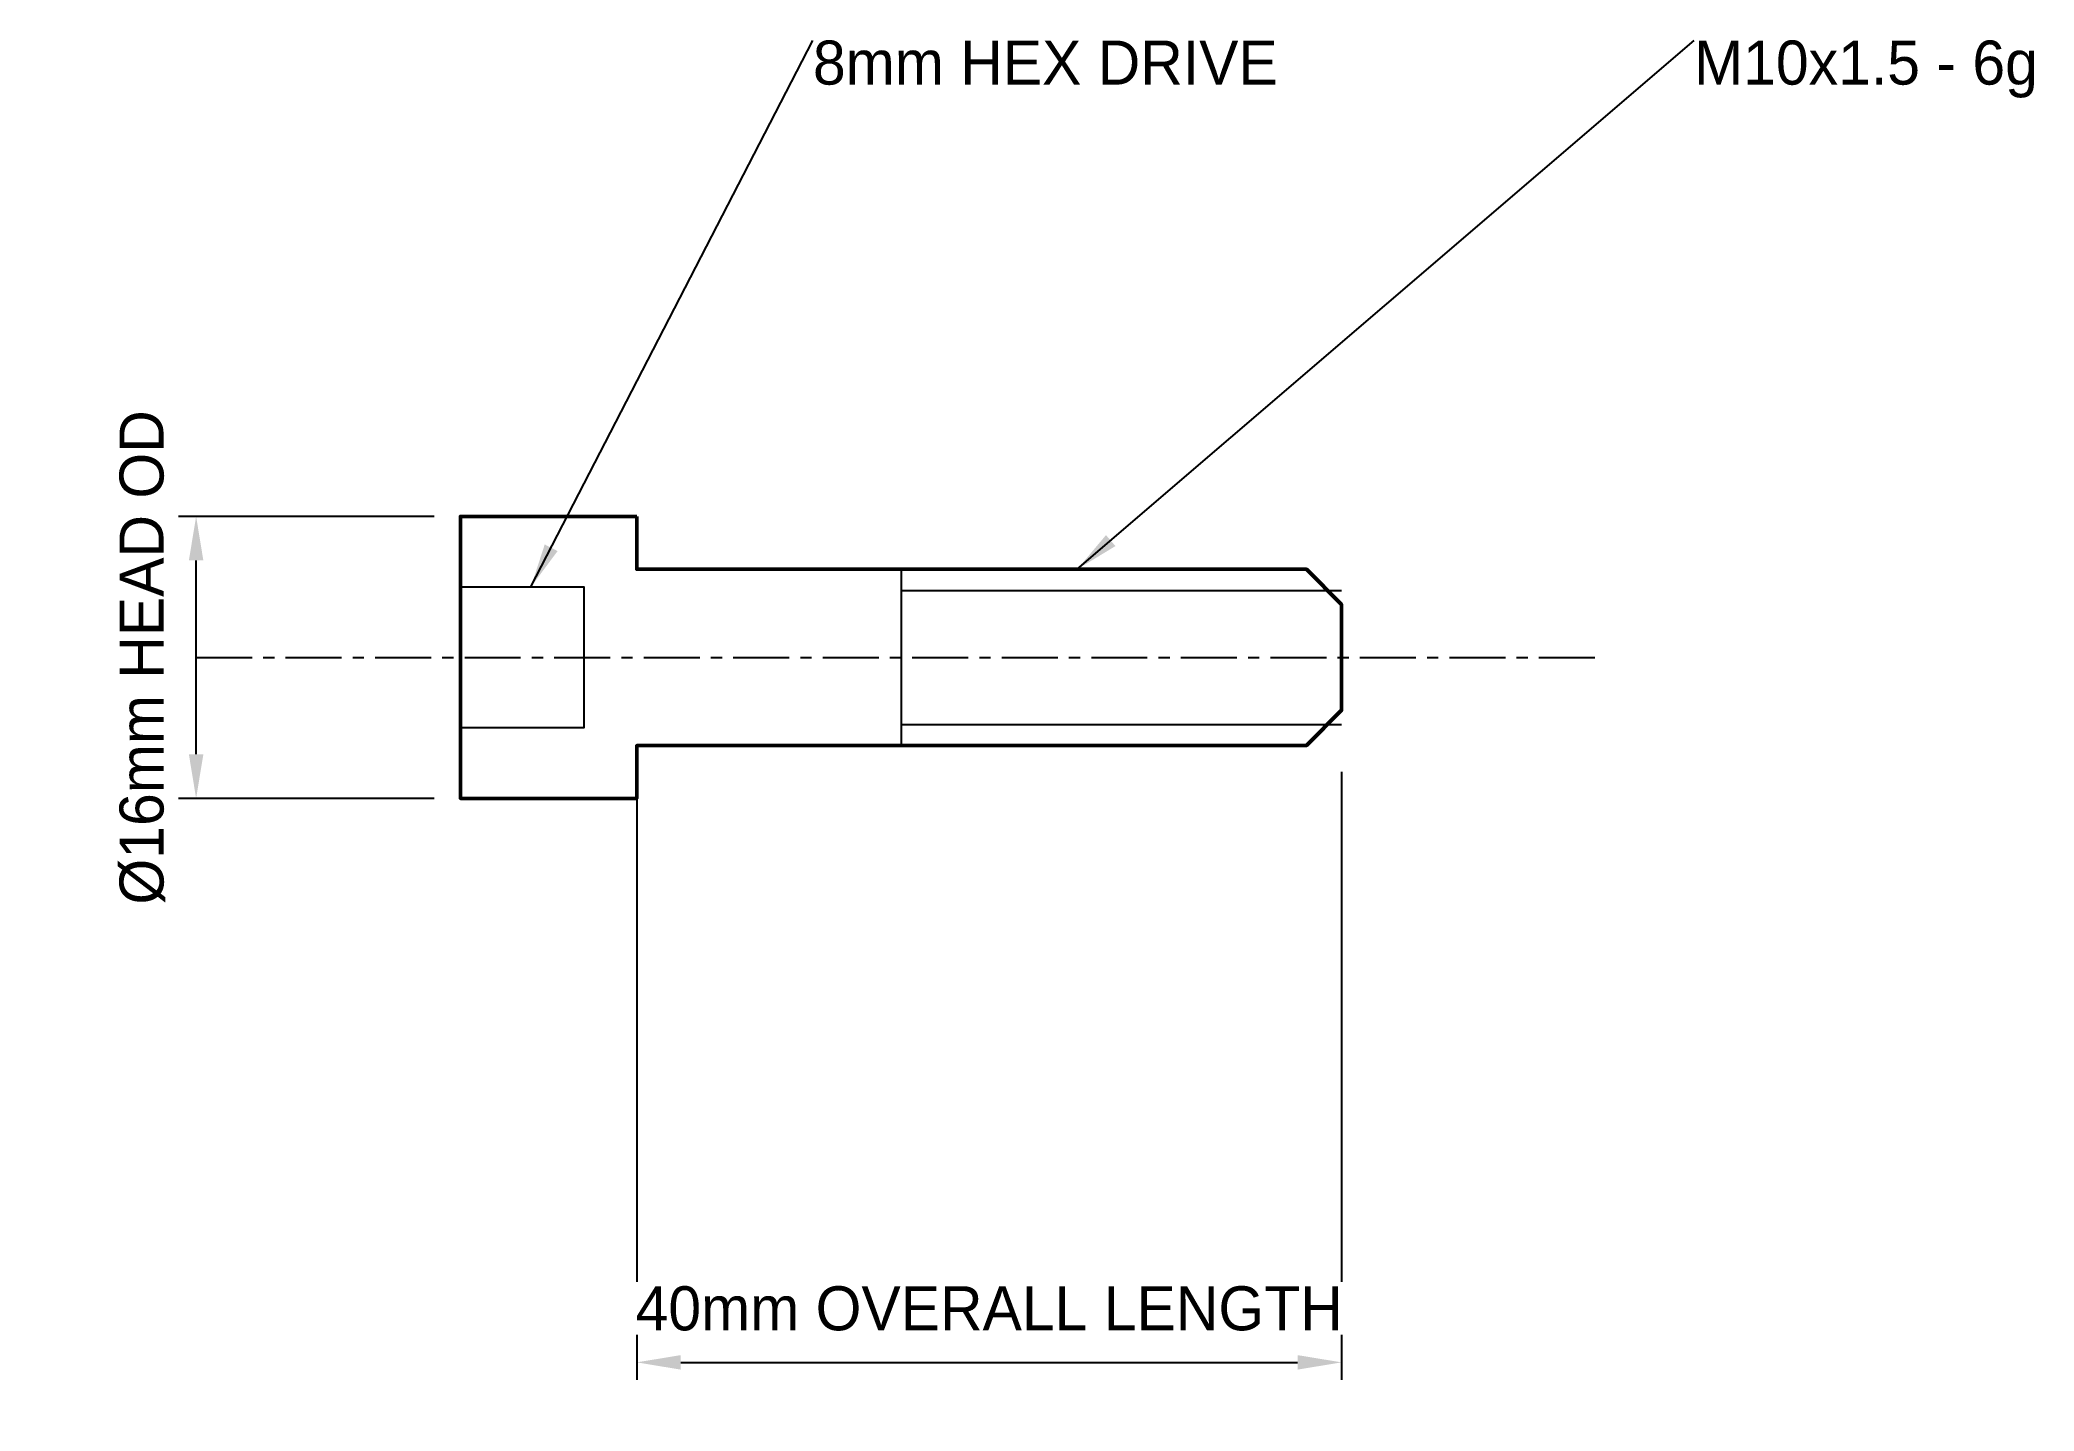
# Model space of a CAD drawing. Header units: metres. Extents: x -34 to 79, y -43 to 35.
import ezdxf

# ---------------------------------------------------------------- set-up
doc = ezdxf.new("R2010")
doc.units = ezdxf.units.M
doc.linetypes.add('CENTER', pattern=[5.08, 3.175, -0.635, 0.635, -0.635])
for name, color, linetype, lineweight in [('CENTERLINES', 7, 'CENTER', 25), ('DETAILS', 7, 'Continuous', 25), ('DIMENSIONS', 7, 'Continuous', 25), ('GEOMETRY', 7, 'Continuous', 50)]:
    doc.layers.add(name, color=color, linetype=linetype, lineweight=lineweight)
doc.dimstyles.new('ENGINEERING_STYLE', dxfattribs={"dimtxt": 2.5, "dimasz": 2.5, "dimexe": 1, "dimexo": 1.5, "dimgap": 0.8, "dimtad": 1, "dimcen": 2.5, "dimazin": 3, "dimtfac": 1, "dimtmove": 0, "dimatfit": 3, "dimtfill": 1})

msp = doc.modelspace()

# ---------------------------------------------------------------- linework, layer by layer
at = {"layer": 'CENTERLINES'}
msp.add_line((-25, 0), (55, 0), dxfattribs=at)
at = {"layer": 'DETAILS'}
for p, q in [((15, 5), (15, -5)), ((15, 3.8), (40, 3.8)), ((15, -3.8), (40, -3.8))]:
    msp.add_line(p, q, dxfattribs=at)
msp.add_lwpolyline([(-10, 4), (-3, 4), (-3, -4), (-10, -4)], dxfattribs=at)
at = {"layer": 'GEOMETRY'}
msp.add_lwpolyline([(0, 8), (-10, 8), (-10, -8), (0, -8), (0, -5), (38, -5), (40, -3), (40, 3), (38, 5), (0, 5)], close=True, dxfattribs=at)

# ---------------------------------------------------------------- texts
at = {"layer": 'DIMENSIONS', "char_height": 2.5, "attachment_point": 1}
for s, insert in [('8mm HEX DRIVE', (10, 35)), ('M10x1.5 - 6g', (60, 35))]:
    msp.add_mtext(s, dxfattribs=dict(at, insert=insert))

# ---------------------------------------------------------------- leaders
at = {"layer": 'DIMENSIONS'}
for points in [[(-6, 4), (10, 35)], [(25, 5), (60, 35)]]:
    msp.add_leader(points, dimstyle='ENGINEERING_STYLE', dxfattribs=at)

# ---------------------------------------------------------------- next in the draw order: dimensions: what is measured, and where the dimension line sits
msp.add_linear_dim(base=(-25, -8), p1=(-10, -8), p2=(-10, 8), angle=90, text='%%C16mm HEAD OD', dimstyle='ENGINEERING_STYLE', dxfattribs=at).render()
msp.add_linear_dim(base=(0, -40), p1=(0, -5), p2=(40, -5), text='40mm OVERALL LENGTH', dimstyle='ENGINEERING_STYLE', dxfattribs=at).render()

doc.saveas('drawing.dxf')
